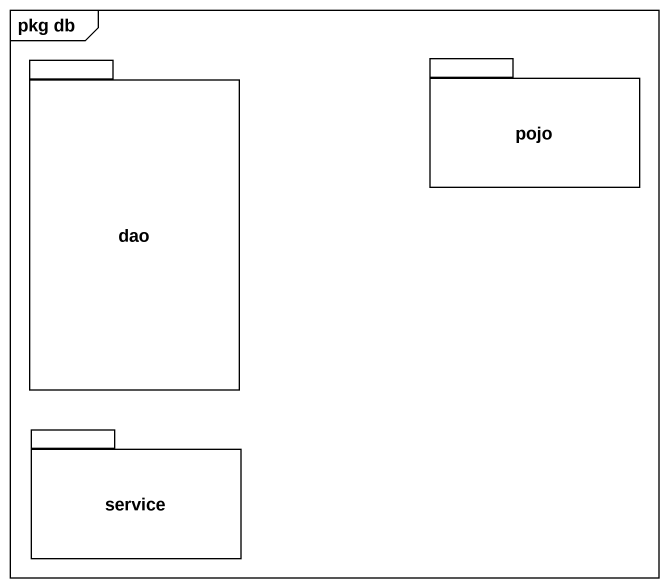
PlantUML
@startuml
mainframe pkg db
package dao {
}
package pojo {
}
package service {
}
@enduml
